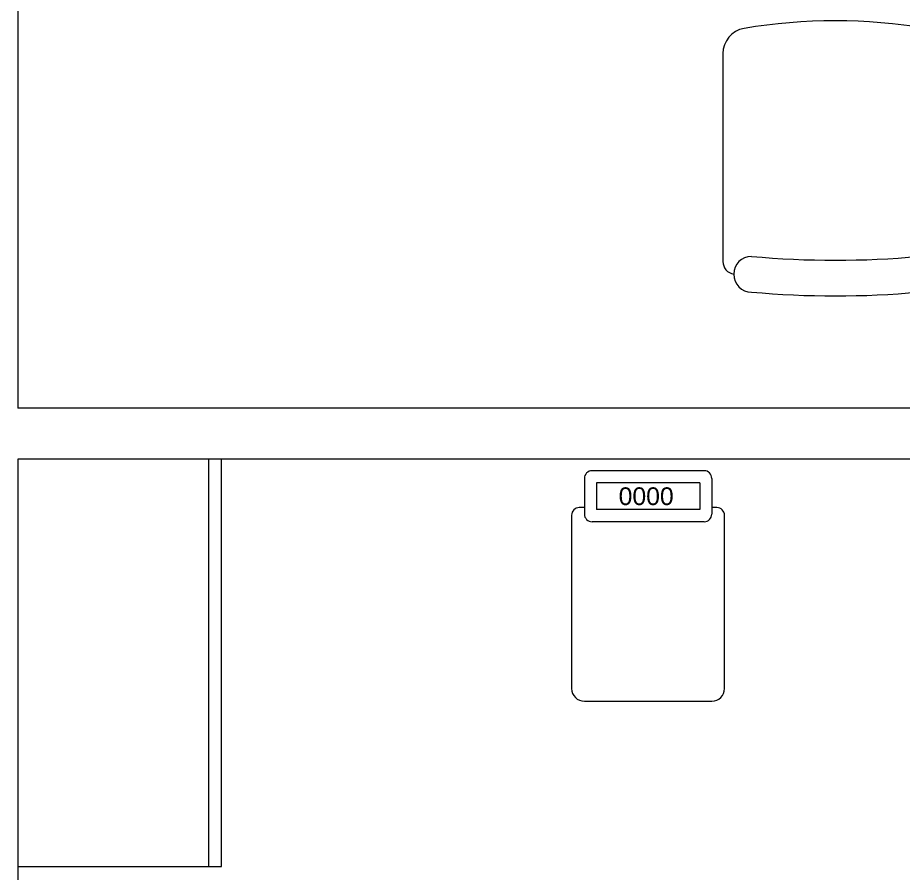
# Model space of a CAD drawing. Header units: inches. Extents: x -12418 to 57169, y -29325 to 19878.
# Drawn here: x 14198 to 15936, y -4981 to -3301 of the extents above; entities that cross this region are included whole.
import ezdxf

# ---------------------------------------------------------------- set-up
doc = ezdxf.new("R2010")
doc.units = ezdxf.units.IN
doc.header["$LTSCALE"] = 25
doc.header["$MEASUREMENT"] = 0
doc.linetypes.add('DASHDOT', pattern=[25.4, 12.7, -6.35, 0, -6.35])
doc.layers.get('0').update_dxf_attribs({"color": 8})
for name, color, linetype, lineweight in [('00-Ground Floor$0$LOADING', 253, 'Continuous', 5), ('00-Ground Floor$0$Walls', 251, 'Continuous', 5), ('E-LITE-CLNG-CNDT', 6, 'DASHDOT', 35)]:
    doc.layers.add(name, color=color, linetype=linetype, lineweight=lineweight)
doc.styles.add('00-Ground Floor$0$Standard', font='arial.ttf')

# ---------------------------------------------------------------- blocks, each defined once
blk = doc.blocks.new('00-Ground Floor$0$GF21021-P')
for p, q in [((-0.2207, 0.4756), (-0.2207, 0.0675)), ((0.2205, 0.4756), (0.2205, 0.0675))]:
    blk.add_line(p, q)
for centre, radius, start, end in [((-0.0001, -0.5295), 1.0695, 80.3671, 99.6329), ((-0.1707, 0.4756), 0.05, 99.6329, 180), ((0.1705, 0.4756), 0.05, 0, 80.3671), ((-0.1643, 0.0425), 0.0351, 90, 270), ((0, 1.8467), 1.7767, 264.6946, 275.3053), ((0.1641, 0.0425), 0.0351, 270, 90), ((-0.1957, 0.0675), 0.025, 180, 261.4721), ((0.1955, 0.0675), 0.025, 278.5279, 0), ((0, 1.8314), 1.8314, 264.8532, 275.147)]:
    blk.add_arc(centre, radius, start, end)
blk = doc.blocks.new('00-Ground Floor$0$HF13461A-P')
at = {"layer": '00-Ground Floor$0$LOADING'}
for p, q in [((0.0229, 0.4353), (0.0229, 0.3653)), ((0.2579, 0.4503), (0.0379, 0.4503)), ((0.2729, 0.4353), (0.2729, 0.3653)), ((0.2493, 0.4266), (0.0466, 0.4266)), ((0.0466, 0.4266), (0.0466, 0.3739)), ((0.2493, 0.4266), (0.2493, 0.3739)), ((0.0229, 0.3778), (0.0129, 0.3778)), ((0.2493, 0.3739), (0.0466, 0.3739)), ((0.2829, 0.3778), (0.2729, 0.3778)), ((-0.0021, 0.3628), (-0.0021, 0.0228)), ((0.2579, 0.3503), (0.0379, 0.3503)), ((0.2979, 0.0228), (0.2979, 0.3628)), ((0.0229, -0.0022), (0.2729, -0.0022))]:
    blk.add_line(p, q, dxfattribs=at)
for centre, radius, start, end in [((0.0379, 0.4353), 0.015, 90, 180), ((0.2579, 0.4353), 0.015, 0, 90), ((0.0129, 0.3628), 0.015, 90, 180), ((0.0379, 0.3653), 0.015, 180, 270), ((0.2579, 0.3653), 0.015, 270, 0), ((0.2829, 0.3628), 0.015, 0, 90), ((0.0229, 0.0228), 0.025, 180, 270), ((0.2729, 0.0228), 0.025, 270, 0)]:
    blk.add_arc(centre, radius, start, end, dxfattribs=at)
at = {"layer": '00-Ground Floor$0$LOADING', "style": '00-Ground Floor$0$Standard'}
blk.add_text('0000', height=0.03477, dxfattribs=at).set_placement((0.0901, 0.3829))
blk = doc.blocks.new('00-Ground Floor$0$GF21027-P')
at = {"layer": '00-Ground Floor$0$LOADING'}
for p, q in [((0.4, 0.4), (-0.4, 0.4)), ((-0.4, 0.4), (-0.4, 0)), ((0.4, 0), (0.4, 0.4)), ((-0.4, 0.025), (0.4, 0.025)), ((-0.4, 0), (0.4, 0))]:
    blk.add_line(p, q, dxfattribs=at)
blk = doc.blocks.new('00-Ground Floor')
at = {"layer": '00-Ground Floor$0$Walls'}
for p, q in [((14197.9, -2747.4, 0), (14197.9, -4067.4, 0)), ((17797.7, -4067.4, 0), (14197.9, -4067.4, 0)), ((17697.7, -4167.4, 0), (14197.9, -4167.4, 0)), ((14197.9, -4167.4, 0), (14197.9, -7167.4, 0))]:
    blk.add_line(p, q, dxfattribs=at)
at = {"layer": '00-Ground Floor$0$LOADING', "xscale": 1000, "yscale": 1000, "zscale": 1000}
blk.add_blockref('00-Ground Floor$0$GF21021-P', (15802.4, -3847.2, 0), dxfattribs=at)
at = {"layer": '00-Ground Floor$0$LOADING', "xscale": 1000, "yscale": 1000, "zscale": 1000, "rotation": 90.00000002091183}
blk.add_blockref('00-Ground Floor$0$GF21027-P', (14597.9, -4567.4, 0), dxfattribs=at)
at = {"layer": '00-Ground Floor$0$LOADING', "lineweight": 0, "xscale": 1000, "yscale": 1000, "zscale": 1000}
blk.add_blockref('00-Ground Floor$0$HF13461A-P', (15287.1, -4640.7), dxfattribs=at)

msp = doc.modelspace()

# ---------------------------------------------------------------- block references
at = {"layer": 'E-LITE-CLNG-CNDT'}
msp.add_blockref('00-Ground Floor', (0, 0), dxfattribs=at)

doc.saveas('drawing.dxf')
